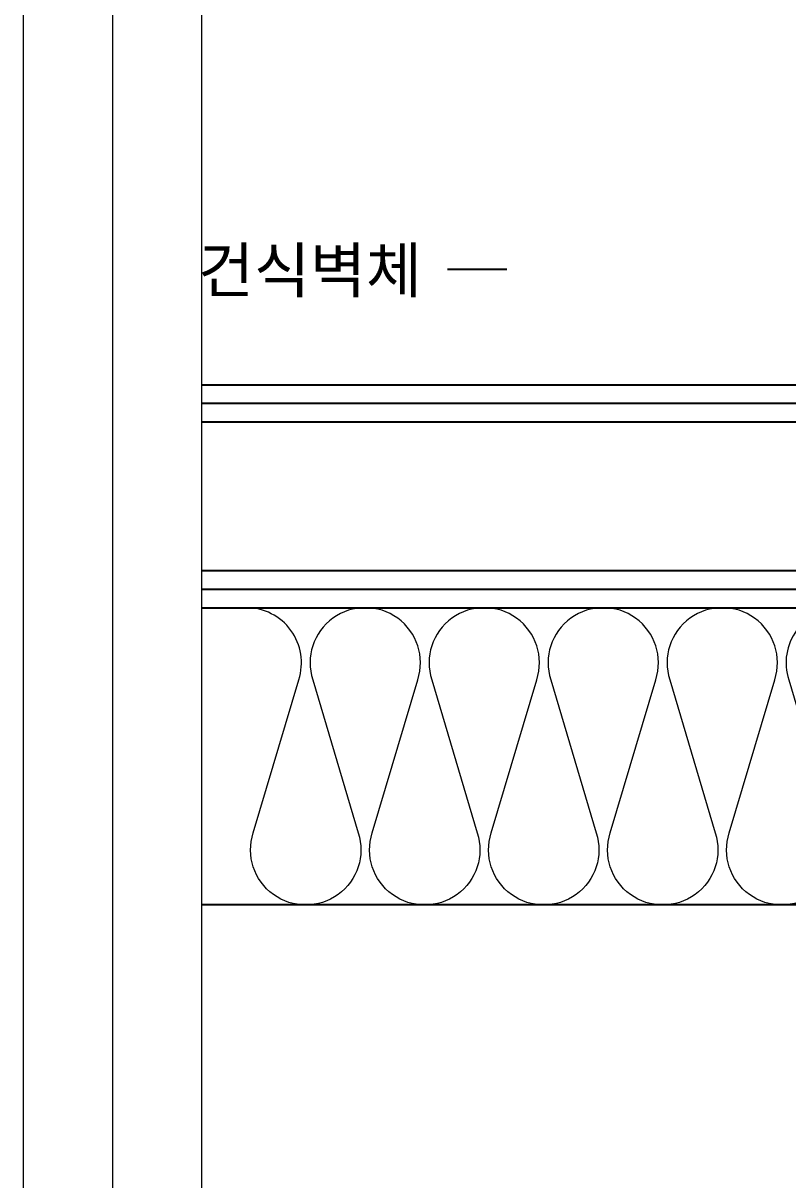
# Model space of a CAD drawing. Header units: millimetres. Extents: x 232323 to 272954, y -5343 to 8721.
# Drawn here: x 244979 to 245493, y 1124 to 1902 of the extents above; entities that cross this region are included whole.
import ezdxf
from ezdxf.enums import TextEntityAlignment as Align

# ---------------------------------------------------------------- set-up
doc = ezdxf.new("R2010")
doc.units = ezdxf.units.MM
doc.header["$MEASUREMENT"] = 0
for name, color, linetype, lineweight in [('A-MKXS-LEAD', 7, 'CONTINUOUS', 25), ('A-WAXM-DRYW', 4, 'CONTINUOUS', 25), ('A-XXXX-FIN3', 4, 'CONTINUOUS', 25), ('A-XXXX-INSL2', 8, 'CONTINUOUS', 18), ('A-XXXX-TXT2', 3, 'CONTINUOUS', 25)]:
    doc.layers.add(name, color=color, linetype=linetype, lineweight=lineweight)
doc.layers.add('A-XXXX-NPLT', color=144, linetype='CONTINUOUS', lineweight=15, plot=False)
doc.styles.add('맑은고딕', font='malgun.ttf')

msp = doc.modelspace()

# ---------------------------------------------------------------- linework, layer by layer
at = {"layer": 'A-MKXS-LEAD'}
msp.add_line((245304.02, 1736.64), (245264.02, 1736.64), dxfattribs=at)
msp.add_lwpolyline([(245348.82, 1659.05, 0, 10, 0), (245333.82, 1685.03, 0, 0, 0), (245304.02, 1736.64, 0, 0, 0)], format="xyseb", dxfattribs=at)
at = {"layer": 'A-WAXM-DRYW'}
for points in [[(245098.82, 1659.05), (245598.82, 1659.05)], [(245098.82, 1646.55), (245598.82, 1646.55)], [(245098.82, 1634.05), (245598.82, 1634.05)], [(245098.82, 1534.05), (245598.82, 1534.05)], [(245098.82, 1521.55), (245598.82, 1521.55)], [(245098.82, 1509.05), (245598.82, 1509.05)]]:
    msp.add_lwpolyline(points, dxfattribs=at)
at = {"layer": 'A-XXXX-FIN3'}
msp.add_lwpolyline([(245528.82, 1309.05), (245098.82, 1309.05)], dxfattribs=at)
at = {"layer": 'A-XXXX-INSL2'}
msp.add_lwpolyline([(245528.82, 1509.05, 0.509267), (245493.5, 1460.57), (245524.14, 1357.53, -1.37259), (245453.5, 1357.53), (245484.14, 1460.57, 1.37259), (245413.5, 1460.57), (245444.14, 1357.53, -1.37259), (245373.5, 1357.53), (245404.14, 1460.57, 1.37259), (245333.5, 1460.57), (245364.14, 1357.53, -1.37259), (245293.5, 1357.53), (245324.14, 1460.57, 1.37259), (245253.5, 1460.57), (245284.14, 1357.53, -1.37259), (245213.5, 1357.53), (245244.14, 1460.57, 1.37259), (245173.5, 1460.57), (245204.14, 1357.53, -1.37259), (245133.5, 1357.53), (245164.14, 1460.57, 0.509267), (245128.82, 1509.05)], format="xyb", dxfattribs=at)
at = {"layer": 'A-XXXX-NPLT'}
for points in [[(247218.82, 689.05), (247218.82, 2729.05), (244978.82, 2729.05), (244978.82, 689.05)], [(247158.82, 749.05), (247158.82, 2669.05), (245038.82, 2669.05), (245038.82, 749.05)], [(247098.82, 809.05), (247098.82, 2609.05), (245098.82, 2609.05), (245098.82, 809.05)]]:
    msp.add_lwpolyline(points, close=True, dxfattribs=at)

# ---------------------------------------------------------------- texts
at = {"layer": 'A-XXXX-TXT2', "style": '맑은고딕'}
msp.add_text('건식벽체', height=30, dxfattribs=at).set_placement((245096.39, 1736.12), align=Align.MIDDLE_LEFT)

doc.saveas('drawing.dxf')
